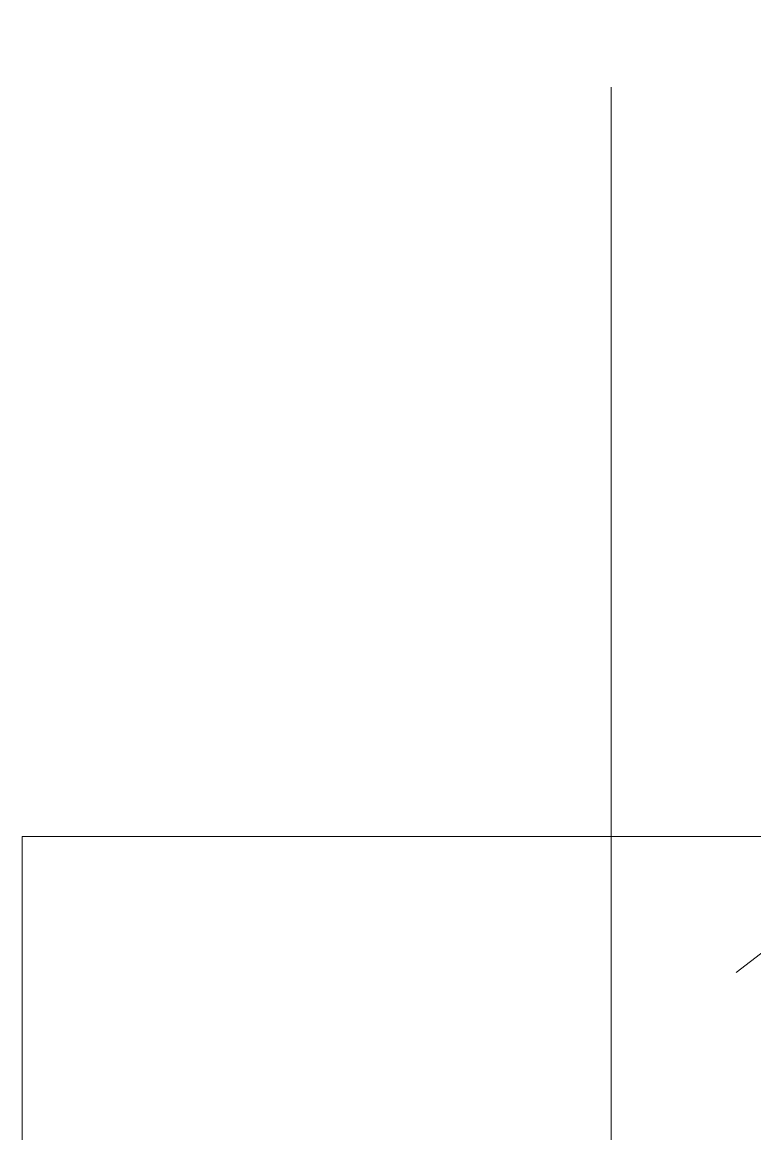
# Model space of a CAD drawing. Header units: millimetres. Extents: x -282761 to 137668, y -273845 to 94451.
# Drawn here: x 6271 to 6955, y -53502 to -52465 of the extents above; entities that cross this region are included whole.
import ezdxf

# ---------------------------------------------------------------- set-up
doc = ezdxf.new("R2010")
doc.units = ezdxf.units.MM
doc.linetypes.add('BLK_2 - 1ST__2ND_STOREY_PLAN-archi clean_11 SEPT 2024$0$IDA - Grid Line', pattern=[3500, 2000, -500, 500, -500])
for name, color, linetype, lineweight in [('BLK_2 - 1ST__2ND_STOREY_PLAN-archi clean_11 SEPT 2024$0$1599_DB_A_BLK2_HQ_R21- LINKVIEW_BLK2_1ST STOREY Toilet JOH$0$S-_COLN----_E', 8, 'Continuous', 9), ('BLK_2 - 1ST__2ND_STOREY_PLAN-archi clean_11 SEPT 2024$0$_CATCHMENT_DRAIN', 8, 'Continuous', 0), ('BLK_2 - 1ST__2ND_STOREY_PLAN-archi clean_11 SEPT 2024$0$S-_ANOTGRID_E-1', 8, 'BLK_2 - 1ST__2ND_STOREY_PLAN-archi clean_11 SEPT 2024$0$IDA - Grid Line', 9)]:
    doc.layers.add(name, color=color, linetype=linetype, lineweight=lineweight)

# ---------------------------------------------------------------- blocks, each defined once
blk = doc.blocks.new('BLK_2 - 1ST__2ND_STOREY_PLAN-archi clean_11 SEPT 2024')
at = {"layer": 'BLK_2 - 1ST__2ND_STOREY_PLAN-archi clean_11 SEPT 2024$0$1599_DB_A_BLK2_HQ_R21- LINKVIEW_BLK2_1ST STOREY Toilet JOH$0$S-_COLN----_E'}
h = blk.add_hatch(dxfattribs=at)
h.set_pattern_fill('FP_1', color=256, style=0, pattern_type=2)
h.set_pattern_definition([(50, (-131307.1, -42727.7), (1821.84, -159.39), [190.5, -2095.5]), (355, (-131307, -42727.7), (-352.43, 1910.57), [152.4, -1676.4]), (100.451, (-131155.3, -42741), (1469.426, 1751.166), [161.9, -1780.9]), (46.184, (-131307, -42219.7), (2710.79, -420.43), [285.75, -3143.25]), (96.636, (-131081.2, -42254.7), (2374.03, 2474.28), [242.85, -2671.35]), (351.184, (-131307, -42219.7), (2374.05, 2474.25), [228.6, -2514.6]), (21, (-131053.1, -42346.7), (1516.143, -1022.65), [190.5, -2095.5]), (326, (-131053, -42346.7), (618.02, 1841.88), [152.4, -1676.4]), (71.451, (-130926.7, -42432), (2134.17, 819.21), [161.9, -1780.9]), (37.5, (-131307.1, -42727.7), (30.886, 845.55), [83.82, -1572.26, 83.82, -1617.98, -1682.75]), (37.5, (-131307.1, -42727.7), (30.886, 845.55), [-3357.88, 83.82, -1598.93]), (7.5, (-131307.1, -42727.7), (668.197, 1001.806), [83.82, -886.46, 83.82, -1534.16, -641.35]), (7.5, (-131307.1, -42727.7), (668.197, 1001.806), [-2588.26, 83.82, -557.53]), (327.5, (-131873.5, -42727.7), (1355.909, -57.29), [83.82, -551.18, 83.82, -1897.38, -2628.9]), (327.5, (-131873.5, -42727.7), (1355.909, -57.29), [-2616.2, 83.82, -2545.08]), (317.5, (-132127.5, -42727.7), (1481.293, 254.266), [83.82, -741.68, 83.82, -1231.9, -1866.9]), (317.5, (-132127.5, -42727.7), (1481.293, 254.266), [-2141.22, 83.82, -1783.08])])
h.paths.add_polyline_path([(-124336.4, -96752.4), (-124236.4, -96752.4), (-124237.9, -95952.4), (-125036.4, -95952.4), (-125036.4, -96752.4)], flags=0)
for p, q in [((-125036.4, -95952.4), (-125036.4, -96752.4)), ((-124336.4, -95952.4), (-125036.4, -95952.4))]:
    blk.add_line(p, q, dxfattribs=at)
at = {"layer": 'BLK_2 - 1ST__2ND_STOREY_PLAN-archi clean_11 SEPT 2024$0$S-_ANOTGRID_E-1'}
blk.add_line((-124486.4, -28753), (-124486.4, -124071.4), dxfattribs=at)

msp = doc.modelspace()

# ---------------------------------------------------------------- block references
at = {"layer": 'BLK_2 - 1ST__2ND_STOREY_PLAN-archi clean_11 SEPT 2024$0$_CATCHMENT_DRAIN'}
msp.add_blockref('BLK_2 - 1ST__2ND_STOREY_PLAN-archi clean_11 SEPT 2024', (131307.1, 42727.7), dxfattribs=at)

doc.saveas('drawing.dxf')
